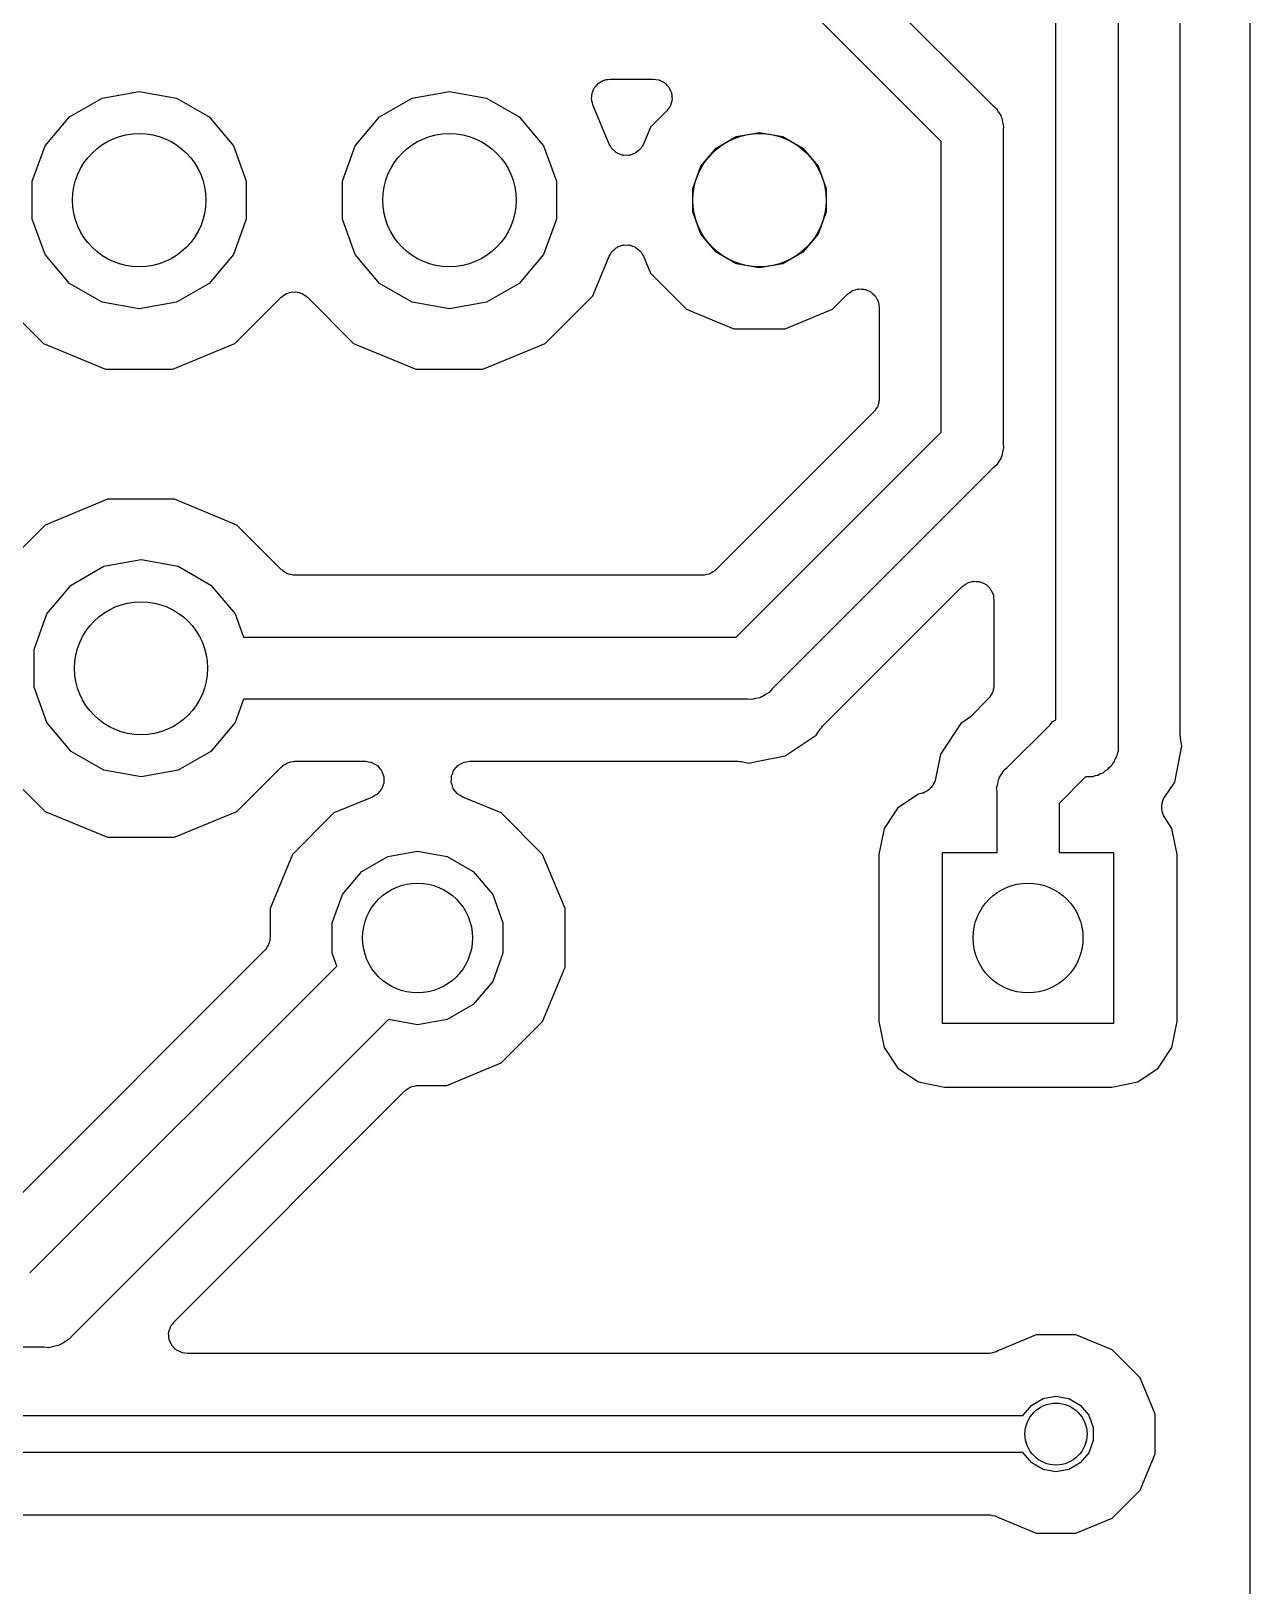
# Model space of a CAD drawing. Extents: x 24 to 196, y -189 to -31.
# Drawn here: x 185.66 to 195.64, y -57.68 to -44.95 of the extents above; entities that cross this region are included whole.
import ezdxf

# ---------------------------------------------------------------- set-up
doc = ezdxf.new("R2010")
doc.units = 0
doc.header["$MEASUREMENT"] = 0
doc.layers.add('BLACK', color=7, linetype='CONTINUOUS')

msp = doc.modelspace()

# ---------------------------------------------------------------- linework, layer by layer
at = {"layer": 'BLACK', "linetype": 'CONTINUOUS'}
for p, q in [((195.644, -35.0235), (195.643, -150.796)), ((194.056, -50.5865), (194.056, -43.9344)), ((194.564, -43.8403), (194.564, -50.8448)), ((195.072, -50.7099), (195.072, -43.9193)), ((192.389, -44.4052), (193.542, -45.558)), ((193.116, -45.8506), (192.097, -44.831)), ((190.352, -45.3482), (190.362, -45.3464)), ((190.362, -45.3464), (190.371, -45.3426)), ((190.371, -45.3426), (190.388, -45.3419)), ((190.388, -45.3419), (190.404, -45.339)), ((190.404, -45.339), (190.76, -45.339)), ((190.76, -45.339), (190.78, -45.3425)), ((190.78, -45.3425), (190.8, -45.3442)), ((190.8, -45.3442), (190.806, -45.347)), ((186.244, -45.4938), (186.548, -45.4402)), ((186.548, -45.4402), (186.852, -45.4938)), ((188.784, -45.4938), (189.088, -45.4402)), ((189.088, -45.4402), (189.392, -45.4938)), ((190.254, -45.4649), (190.257, -45.4555)), ((190.254, -45.4816), (190.254, -45.4649)), ((190.257, -45.4555), (190.259, -45.4456)), ((190.259, -45.4456), (190.266, -45.4308)), ((190.266, -45.4308), (190.272, -45.4152)), ((190.272, -45.4152), (190.278, -45.4075)), ((190.278, -45.4075), (190.283, -45.3986)), ((190.283, -45.3986), (190.295, -45.3874)), ((190.295, -45.3874), (190.306, -45.3747)), ((190.306, -45.3747), (190.315, -45.3696)), ((190.315, -45.3696), (190.322, -45.3629)), ((190.322, -45.3629), (190.337, -45.3565)), ((190.337, -45.3565), (190.352, -45.3482)), ((190.806, -45.347), (190.812, -45.3482)), ((190.812, -45.3482), (190.83, -45.3581)), ((190.83, -45.3581), (190.848, -45.3666)), ((190.848, -45.3666), (190.853, -45.3713)), ((190.853, -45.3713), (190.858, -45.3747)), ((190.858, -45.3747), (190.871, -45.3899)), ((190.871, -45.3899), (190.885, -45.404)), ((190.885, -45.404), (190.888, -45.4101)), ((190.888, -45.4101), (190.892, -45.4152)), ((190.892, -45.4152), (190.899, -45.4339)), ((190.899, -45.4339), (190.908, -45.452)), ((190.908, -45.452), (190.908, -45.4586)), ((190.908, -45.4586), (190.91, -45.4649)), ((190.91, -45.4649), (190.91, -45.4849)), ((185.976, -45.6484), (186.244, -45.4938)), ((186.852, -45.4938), (187.12, -45.6484)), ((188.516, -45.6484), (188.784, -45.4938)), ((189.392, -45.4938), (189.66, -45.6484)), ((190.252, -45.498), (190.254, -45.4816)), ((190.254, -45.5078), (190.252, -45.498)), ((190.254, -45.5179), (190.254, -45.5078)), ((190.26, -45.5335), (190.254, -45.5179)), ((190.263, -45.5497), (190.26, -45.5335)), ((190.396, -45.8702), (190.263, -45.5497)), ((190.868, -45.5992), (190.734, -45.7329)), ((190.88, -45.5829), (190.868, -45.5992)), ((190.892, -45.5676), (190.88, -45.5829)), ((190.895, -45.5613), (190.892, -45.5676)), ((190.898, -45.5558), (190.895, -45.5613)), ((190.904, -45.5366), (190.898, -45.5558)), ((190.91, -45.5179), (190.904, -45.5366)), ((190.91, -45.4849), (190.912, -45.5047)), ((190.912, -45.5047), (190.91, -45.5112)), ((190.91, -45.5112), (190.91, -45.5179)), ((193.542, -45.558), (193.568, -45.5796)), ((193.568, -45.5796), (193.585, -45.6088)), ((185.777, -45.8851), (185.976, -45.6484)), ((187.12, -45.6484), (187.319, -45.8851)), ((188.317, -45.8851), (188.516, -45.6484)), ((189.66, -45.6484), (189.859, -45.8851)), ((193.585, -45.6088), (193.604, -45.6364)), ((193.604, -45.6364), (193.607, -45.6474)), ((193.607, -45.6474), (193.613, -45.6572)), ((193.613, -45.6572), (193.618, -45.6904)), ((193.618, -45.6904), (193.627, -45.7229)), ((193.627, -45.7229), (193.624, -45.7565)), ((190.734, -45.7329), (190.678, -45.8702)), ((191.272, -45.9052), (191.438, -45.8089)), ((191.438, -45.8089), (191.628, -45.7755)), ((191.628, -45.7755), (191.818, -45.8089)), ((191.818, -45.8089), (191.984, -45.9052)), ((193.116, -48.231), (193.116, -45.8506)), ((193.624, -45.7565), (193.624, -48.3251)), ((185.672, -46.1755), (185.777, -45.8851)), ((187.319, -45.8851), (187.424, -46.1755)), ((188.212, -46.1755), (188.317, -45.8851)), ((189.859, -45.8851), (189.964, -46.1755)), ((190.407, -45.887), (190.396, -45.8702)), ((190.416, -45.9047), (190.407, -45.887)), ((190.421, -45.9092), (190.416, -45.9047)), ((190.424, -45.9148), (190.421, -45.9092)), ((190.44, -45.927), (190.424, -45.9148)), ((190.455, -45.9404), (190.44, -45.927)), ((190.461, -45.943), (190.455, -45.9404)), ((190.466, -45.9471), (190.461, -45.943)), ((190.485, -45.9531), (190.466, -45.9471)), ((190.504, -45.9607), (190.485, -45.9531)), ((190.51, -45.961), (190.504, -45.9607)), ((190.517, -45.963), (190.51, -45.961)), ((190.537, -45.9621), (190.517, -45.963)), ((190.557, -45.963), (190.537, -45.9621)), ((190.563, -45.961), (190.557, -45.963)), ((190.57, -45.9607), (190.563, -45.961)), ((190.588, -45.953), (190.57, -45.9607)), ((190.607, -45.9471), (190.588, -45.953)), ((190.612, -45.943), (190.607, -45.9471)), ((190.619, -45.9404), (190.612, -45.943)), ((190.633, -45.927), (190.619, -45.9404)), ((190.649, -45.9148), (190.633, -45.927)), ((190.653, -45.9092), (190.649, -45.9148)), ((190.658, -45.9047), (190.653, -45.9092)), ((190.667, -45.887), (190.658, -45.9047)), ((190.678, -45.8702), (190.667, -45.887)), ((191.148, -46.0527), (191.272, -45.9052)), ((191.984, -45.9052), (192.108, -46.0527)), ((191.082, -46.2337), (191.148, -46.0527)), ((192.108, -46.0527), (192.174, -46.2337)), ((185.672, -46.4845), (185.672, -46.1755)), ((187.424, -46.1755), (187.424, -46.4845)), ((188.212, -46.4845), (188.212, -46.1755)), ((189.964, -46.1755), (189.964, -46.4845)), ((191.082, -46.4263), (191.082, -46.2337)), ((192.174, -46.2337), (192.174, -46.4263)), ((185.777, -46.7749), (185.672, -46.4845)), ((187.424, -46.4845), (187.319, -46.7749)), ((188.317, -46.7749), (188.212, -46.4845)), ((189.964, -46.4845), (189.859, -46.7749)), ((191.148, -46.6073), (191.082, -46.4263)), ((192.174, -46.4263), (192.108, -46.6073)), ((191.272, -46.7548), (191.148, -46.6073)), ((192.108, -46.6073), (191.984, -46.7548)), ((190.421, -46.7508), (190.424, -46.7452)), ((190.424, -46.7452), (190.44, -46.733)), ((190.44, -46.733), (190.455, -46.7196)), ((190.455, -46.7196), (190.461, -46.717)), ((190.461, -46.717), (190.466, -46.7129)), ((190.466, -46.7129), (190.485, -46.7069)), ((190.485, -46.7069), (190.504, -46.6993)), ((190.504, -46.6993), (190.51, -46.699)), ((190.51, -46.699), (190.517, -46.697)), ((190.517, -46.697), (190.537, -46.6979)), ((190.537, -46.6979), (190.557, -46.697)), ((190.557, -46.697), (190.563, -46.699)), ((190.563, -46.699), (190.57, -46.6993)), ((190.57, -46.6993), (190.588, -46.7069)), ((190.588, -46.7069), (190.607, -46.7129)), ((190.607, -46.7129), (190.612, -46.717)), ((190.612, -46.717), (190.619, -46.7196)), ((190.619, -46.7196), (190.633, -46.733)), ((190.633, -46.733), (190.649, -46.7452)), ((190.649, -46.7452), (190.653, -46.7508)), ((185.976, -47.0116), (185.777, -46.7749)), ((187.319, -46.7749), (187.12, -47.0116)), ((188.516, -47.0116), (188.317, -46.7749)), ((189.859, -46.7749), (189.66, -47.0116)), ((190.262, -47.1141), (190.396, -46.7898)), ((190.396, -46.7898), (190.407, -46.773)), ((190.407, -46.773), (190.416, -46.7553)), ((190.416, -46.7553), (190.421, -46.7508)), ((190.653, -46.7508), (190.658, -46.7553)), ((190.658, -46.7553), (190.667, -46.773)), ((190.667, -46.773), (190.678, -46.7898)), ((190.678, -46.7898), (190.734, -46.9271)), ((191.438, -46.8511), (191.272, -46.7548)), ((191.628, -46.8845), (191.438, -46.8511)), ((191.818, -46.8511), (191.628, -46.8845)), ((191.984, -46.7548), (191.818, -46.8511)), ((190.734, -46.9271), (191.031, -47.2236)), ((185.374, -47.1141), (185.764, -47.5036)), ((186.244, -47.1662), (185.976, -47.0116)), ((187.12, -47.0116), (186.852, -47.1662)), ((187.332, -47.5036), (187.71, -47.1255)), ((187.71, -47.1255), (187.721, -47.1178)), ((187.721, -47.1178), (187.731, -47.1084)), ((187.731, -47.1084), (187.743, -47.1027)), ((187.743, -47.1027), (187.754, -47.0951)), ((187.754, -47.0951), (187.766, -47.0917)), ((187.766, -47.0917), (187.779, -47.086)), ((187.779, -47.086), (187.792, -47.0849)), ((187.792, -47.0849), (187.805, -47.0814)), ((187.805, -47.0814), (187.818, -47.0826)), ((187.818, -47.0826), (187.831, -47.0814)), ((187.831, -47.0814), (187.844, -47.0849)), ((187.844, -47.0849), (187.857, -47.086)), ((187.857, -47.086), (187.87, -47.0917)), ((187.87, -47.0917), (187.882, -47.0951)), ((187.882, -47.0951), (187.893, -47.1027)), ((187.893, -47.1027), (187.905, -47.1084)), ((187.905, -47.1084), (187.915, -47.1178)), ((187.915, -47.1178), (187.926, -47.1255)), ((187.926, -47.1255), (188.304, -47.5036)), ((188.784, -47.1662), (188.516, -47.0116)), ((189.66, -47.0116), (189.392, -47.1662)), ((189.872, -47.5036), (190.262, -47.1141)), ((192.225, -47.2236), (192.348, -47.1007)), ((192.348, -47.1007), (192.364, -47.0893)), ((192.364, -47.0893), (192.38, -47.0765)), ((192.38, -47.0765), (192.386, -47.0742)), ((192.386, -47.0742), (192.391, -47.0703)), ((192.391, -47.0703), (192.411, -47.0652)), ((192.411, -47.0652), (192.429, -47.0584)), ((192.429, -47.0584), (192.436, -47.0584)), ((192.436, -47.0584), (192.443, -47.0566)), ((192.443, -47.0566), (192.462, -47.0584)), ((192.462, -47.0584), (192.482, -47.0584)), ((192.482, -47.0584), (192.489, -47.0607)), ((192.489, -47.0607), (192.495, -47.0612)), ((192.495, -47.0612), (192.513, -47.0697)), ((192.513, -47.0697), (192.532, -47.0765)), ((192.532, -47.0765), (192.537, -47.0808)), ((192.537, -47.0808), (192.543, -47.0836)), ((192.543, -47.0836), (192.557, -47.0977)), ((192.557, -47.0977), (192.573, -47.1105)), ((192.573, -47.1105), (192.576, -47.1163)), ((192.576, -47.1163), (192.581, -47.121)), ((192.581, -47.121), (192.589, -47.1391)), ((186.548, -47.2198), (186.244, -47.1662)), ((186.852, -47.1662), (186.548, -47.2198)), ((189.088, -47.2198), (188.784, -47.1662)), ((189.392, -47.1662), (189.088, -47.2198)), ((191.031, -47.2236), (191.418, -47.3841)), ((191.838, -47.3841), (192.225, -47.2236)), ((192.589, -47.1391), (192.599, -47.1563)), ((192.599, -47.1563), (192.6, -47.1629)), ((192.6, -47.1629), (192.603, -47.169)), ((192.603, -47.169), (192.605, -47.1888)), ((192.605, -47.1888), (192.608, -47.2084)), ((192.608, -47.2084), (192.608, -47.9574)), ((191.418, -47.3841), (191.838, -47.3841)), ((185.764, -47.5036), (186.273, -47.7143)), ((186.823, -47.7143), (187.332, -47.5036)), ((188.304, -47.5036), (188.813, -47.7143)), ((189.363, -47.7143), (189.872, -47.5036)), ((186.273, -47.7143), (186.823, -47.7143)), ((188.813, -47.7143), (189.363, -47.7143)), ((192.596, -48.0154), (192.594, -48.0219)), ((192.599, -48.0096), (192.596, -48.0154)), ((192.602, -47.99), (192.599, -48.0096)), ((192.608, -47.9707), (192.602, -47.99)), ((192.608, -47.9574), (192.607, -47.964)), ((192.607, -47.964), (192.608, -47.9707)), ((192.564, -48.0652), (191.27, -49.3584)), ((192.567, -48.0597), (192.564, -48.0652)), ((192.573, -48.0554), (192.567, -48.0597)), ((192.583, -48.0382), (192.573, -48.0554)), ((192.594, -48.0219), (192.583, -48.0382)), ((191.436, -49.911), (193.116, -48.231)), ((193.618, -48.3912), (193.613, -48.4244)), ((193.627, -48.3587), (193.618, -48.3912)), ((193.624, -48.3251), (193.627, -48.3587)), ((193.542, -48.5236), (191.729, -50.3368)), ((193.568, -48.502), (193.542, -48.5236)), ((193.585, -48.4728), (193.568, -48.502)), ((193.604, -48.4452), (193.585, -48.4728)), ((193.607, -48.4342), (193.604, -48.4452)), ((193.613, -48.4244), (193.607, -48.4342)), ((186.288, -48.7807), (185.779, -48.9914)), ((186.838, -48.7807), (186.288, -48.7807)), ((187.347, -48.9914), (186.838, -48.7807)), ((185.779, -48.9914), (185.401, -49.3695)), ((187.714, -49.3584), (187.347, -48.9914)), ((186.259, -49.3288), (186.563, -49.2752)), ((186.563, -49.2752), (186.867, -49.3288)), ((185.991, -49.4834), (186.259, -49.3288)), ((186.867, -49.3288), (187.135, -49.4834)), ((187.72, -49.3622), (187.714, -49.3584)), ((187.724, -49.3673), (187.72, -49.3622)), ((187.741, -49.3773), (187.724, -49.3673)), ((187.757, -49.3887), (187.741, -49.3773)), ((187.764, -49.3905), (187.757, -49.3887)), ((187.77, -49.3938), (187.764, -49.3905)), ((187.789, -49.3973), (187.77, -49.3938)), ((187.809, -49.4024), (187.789, -49.3973)), ((187.815, -49.4018), (187.809, -49.4024)), ((187.822, -49.403), (187.815, -49.4018)), ((191.163, -49.403), (187.822, -49.403)), ((191.169, -49.4018), (191.163, -49.403)), ((191.176, -49.4024), (191.169, -49.4018)), ((191.195, -49.3973), (191.176, -49.4024)), ((191.215, -49.3938), (191.195, -49.3973)), ((191.221, -49.3905), (191.215, -49.3938)), ((191.227, -49.3887), (191.221, -49.3905)), ((191.243, -49.3773), (191.227, -49.3887)), ((191.261, -49.3673), (191.243, -49.3773)), ((191.265, -49.3622), (191.261, -49.3673)), ((191.27, -49.3584), (191.265, -49.3622)), ((185.792, -49.7201), (185.991, -49.4834)), ((187.135, -49.4834), (187.334, -49.7201)), ((192.144, -50.6401), (193.288, -49.4962)), ((193.288, -49.4962), (193.304, -49.4848)), ((193.304, -49.4848), (193.319, -49.472)), ((193.319, -49.472), (193.326, -49.4697)), ((193.326, -49.4697), (193.331, -49.4658)), ((193.331, -49.4658), (193.35, -49.4607)), ((193.35, -49.4607), (193.369, -49.4539)), ((193.369, -49.4539), (193.376, -49.4539)), ((193.376, -49.4539), (193.382, -49.4521)), ((193.382, -49.4521), (193.402, -49.4539)), ((193.402, -49.4539), (193.422, -49.4539)), ((193.422, -49.4539), (193.428, -49.4562)), ((193.428, -49.4562), (193.435, -49.4567)), ((193.435, -49.4567), (193.453, -49.4652)), ((193.453, -49.4652), (193.472, -49.472)), ((193.472, -49.472), (193.477, -49.4763)), ((193.477, -49.4763), (193.483, -49.4791)), ((193.483, -49.4791), (193.497, -49.4932)), ((193.497, -49.4932), (193.512, -49.506)), ((193.512, -49.506), (193.516, -49.5118)), ((193.516, -49.5118), (193.52, -49.5165)), ((193.52, -49.5165), (193.529, -49.5346)), ((193.529, -49.5346), (193.539, -49.5518)), ((193.539, -49.5518), (193.54, -49.5584)), ((193.54, -49.5584), (193.543, -49.5645)), ((193.543, -49.5645), (193.545, -49.5843)), ((193.545, -49.5843), (193.548, -49.604)), ((193.548, -49.604), (193.548, -50.3054)), ((185.687, -50.0105), (185.792, -49.7201)), ((187.334, -49.7201), (187.403, -49.911)), ((187.403, -49.911), (191.436, -49.911)), ((185.687, -50.3195), (185.687, -50.0105)), ((193.548, -50.3054), (193.547, -50.312)), ((193.547, -50.312), (193.547, -50.3187)), ((185.792, -50.6099), (185.687, -50.3195)), ((187.403, -50.419), (187.334, -50.6099)), ((191.53, -50.419), (187.403, -50.419)), ((191.564, -50.4219), (191.53, -50.419)), ((191.596, -50.4132), (191.564, -50.4219)), ((191.63, -50.4074), (191.596, -50.4132)), ((191.639, -50.4017), (191.63, -50.4074)), ((191.65, -50.3988), (191.639, -50.4017)), ((191.678, -50.3794), (191.65, -50.3988)), ((191.707, -50.3626), (191.678, -50.3794)), ((191.729, -50.3368), (191.707, -50.3626)), ((193.503, -50.4132), (193.352, -50.5643)), ((193.507, -50.4077), (193.503, -50.4132)), ((193.512, -50.4034), (193.507, -50.4077)), ((193.522, -50.3862), (193.512, -50.4034)), ((193.534, -50.3699), (193.522, -50.3862)), ((193.535, -50.3634), (193.534, -50.3699)), ((193.539, -50.3576), (193.535, -50.3634)), ((193.542, -50.338), (193.539, -50.3576)), ((193.547, -50.3187), (193.542, -50.338)), ((193.352, -50.5643), (193.34, -50.5729)), ((185.991, -50.8466), (185.792, -50.6099)), ((187.334, -50.6099), (187.135, -50.8466)), ((192.091, -50.7144), (192.125, -50.6632)), ((192.125, -50.6632), (192.135, -50.6524)), ((192.135, -50.6524), (192.144, -50.6401)), ((193.278, -50.6174), (193.11, -50.8695)), ((193.329, -50.5833), (193.278, -50.6174)), ((193.34, -50.5729), (193.329, -50.5833)), ((193.656, -50.9793), (194.007, -50.6282)), ((194.007, -50.6282), (194.028, -50.6024)), ((194.028, -50.6024), (194.056, -50.5865)), ((191.839, -50.8828), (192.091, -50.7144)), ((195.028, -51.0973), (195.087, -50.8)), ((195.075, -50.7247), (195.072, -50.7099)), ((195.075, -50.7397), (195.075, -50.7247)), ((195.087, -50.8), (195.075, -50.7397)), ((186.259, -51.0012), (185.991, -50.8466)), ((187.135, -50.8466), (186.867, -51.0012)), ((187.741, -50.9527), (187.757, -50.9413)), ((187.757, -50.9413), (187.764, -50.9395)), ((187.764, -50.9395), (187.77, -50.9362)), ((187.77, -50.9362), (187.789, -50.9327)), ((187.789, -50.9327), (187.809, -50.9276)), ((187.809, -50.9276), (187.815, -50.9282)), ((187.815, -50.9282), (187.822, -50.927)), ((187.822, -50.927), (188.4, -50.927)), ((188.4, -50.927), (188.423, -50.931)), ((188.423, -50.931), (188.446, -50.9341)), ((188.446, -50.9341), (188.449, -50.9356)), ((188.449, -50.9356), (188.452, -50.9362)), ((188.452, -50.9362), (188.472, -50.9478)), ((188.472, -50.9478), (188.493, -50.9585)), ((189.162, -50.9585), (189.183, -50.9478)), ((189.183, -50.9478), (189.203, -50.9362)), ((189.203, -50.9362), (189.206, -50.9356)), ((189.206, -50.9356), (189.209, -50.9341)), ((189.209, -50.9341), (189.232, -50.931)), ((189.232, -50.931), (189.255, -50.927)), ((189.255, -50.927), (191.451, -50.927)), ((191.451, -50.927), (191.466, -50.9296)), ((191.466, -50.9296), (191.481, -50.9299)), ((191.481, -50.9299), (191.541, -50.9419)), ((191.541, -50.9419), (191.602, -50.9299)), ((191.602, -50.9299), (191.839, -50.8828)), ((191.602, -50.9299), (191.602, -50.9299)), ((193.11, -50.8695), (193.072, -51.0561)), ((194.519, -50.9462), (194.508, -50.9658)), ((194.533, -50.929), (194.519, -50.9462)), ((194.541, -50.9078), (194.533, -50.929)), ((194.552, -50.8882), (194.541, -50.9078)), ((194.556, -50.866), (194.552, -50.8882)), ((194.564, -50.8448), (194.556, -50.866)), ((185.401, -50.9605), (185.779, -51.3386)), ((186.563, -51.0548), (186.259, -51.0012)), ((186.867, -51.0012), (186.563, -51.0548)), ((187.347, -51.3386), (187.714, -50.9716)), ((187.714, -50.9716), (187.72, -50.9678)), ((187.72, -50.9678), (187.724, -50.9627)), ((187.724, -50.9627), (187.741, -50.9527)), ((188.493, -50.9585), (188.495, -50.961)), ((188.495, -50.961), (188.498, -50.9627)), ((188.498, -50.9627), (188.513, -50.9804)), ((188.513, -50.9804), (188.528, -50.9975)), ((188.528, -50.9975), (188.53, -51.0006)), ((188.53, -51.0006), (188.532, -51.0032)), ((188.532, -51.0032), (188.54, -51.025)), ((188.54, -51.025), (188.549, -51.0464)), ((188.549, -51.0464), (188.549, -51.0498)), ((188.549, -51.0498), (188.55, -51.0529)), ((188.55, -51.0529), (188.55, -51.0761)), ((188.55, -51.0761), (188.551, -51.0993)), ((189.104, -51.0993), (189.105, -51.0761)), ((189.105, -51.0529), (189.106, -51.0498)), ((189.105, -51.0761), (189.105, -51.0529)), ((189.106, -51.0464), (189.115, -51.025)), ((189.106, -51.0498), (189.106, -51.0464)), ((189.115, -51.025), (189.123, -51.0032)), ((189.123, -51.0032), (189.125, -51.0006)), ((189.125, -51.0006), (189.126, -50.9975)), ((189.126, -50.9975), (189.142, -50.9804)), ((189.142, -50.9804), (189.157, -50.9627)), ((189.157, -50.9627), (189.16, -50.961)), ((189.16, -50.961), (189.162, -50.9585)), ((193.069, -51.0725), (193.066, -51.0818)), ((193.072, -51.0561), (193.069, -51.0725)), ((193.579, -51.1118), (193.585, -51.0786)), ((193.585, -51.0786), (193.591, -51.0688)), ((193.591, -51.0688), (193.594, -51.0578)), ((193.594, -51.0578), (193.613, -51.0302)), ((193.613, -51.0302), (193.63, -51.001)), ((193.63, -51.001), (193.656, -50.9793)), ((194.299, -51.054), (194.081, -51.272)), ((194.355, -51.054), (194.299, -51.054)), ((194.376, -51.0463), (194.355, -51.054)), ((194.398, -51.0424), (194.376, -51.0463)), ((194.418, -51.0311), (194.398, -51.0424)), ((194.439, -51.0234), (194.418, -51.0311)), ((194.456, -51.0089), (194.439, -51.0234)), ((194.476, -50.9976), (194.456, -51.0089)), ((194.49, -50.9803), (194.476, -50.9976)), ((194.508, -50.9658), (194.49, -50.9803)), ((188.498, -51.1961), (188.478, -51.2077)), ((188.5, -51.1936), (188.498, -51.1961)), ((188.503, -51.1918), (188.5, -51.1936)), ((188.517, -51.1734), (188.503, -51.1918)), ((188.532, -51.1556), (188.517, -51.1734)), ((188.533, -51.1524), (188.532, -51.1556)), ((188.535, -51.1498), (188.533, -51.1524)), ((188.542, -51.1277), (188.535, -51.1498)), ((188.55, -51.1059), (188.542, -51.1277)), ((188.551, -51.0993), (188.55, -51.1025)), ((188.55, -51.1025), (188.55, -51.1059)), ((189.105, -51.1025), (189.104, -51.0993)), ((189.105, -51.1059), (189.105, -51.1025)), ((189.113, -51.1277), (189.105, -51.1059)), ((189.12, -51.1498), (189.113, -51.1277)), ((189.122, -51.1524), (189.12, -51.1498)), ((189.123, -51.1556), (189.122, -51.1524)), ((189.138, -51.1734), (189.123, -51.1556)), ((189.152, -51.1918), (189.138, -51.1734)), ((189.155, -51.1936), (189.152, -51.1918)), ((189.157, -51.1961), (189.155, -51.1936)), ((189.177, -51.2077), (189.157, -51.1961)), ((192.929, -51.1963), (192.761, -51.3086)), ((192.949, -51.1922), (192.929, -51.1963)), ((192.959, -51.1886), (192.949, -51.1922)), ((192.969, -51.1871), (192.959, -51.1886)), ((192.983, -51.1791), (192.969, -51.1871)), ((192.999, -51.1731), (192.983, -51.1791)), ((193.006, -51.1664), (192.999, -51.1731)), ((193.015, -51.1616), (193.006, -51.1664)), ((193.026, -51.1491), (193.015, -51.1616)), ((193.039, -51.1382), (193.026, -51.1491)), ((193.043, -51.1294), (193.039, -51.1382)), ((193.05, -51.1218), (193.043, -51.1294)), ((193.056, -51.1063), (193.05, -51.1218)), ((193.064, -51.0918), (193.056, -51.1063)), ((193.066, -51.0818), (193.064, -51.0918)), ((193.57, -51.1443), (193.579, -51.1118)), ((193.573, -51.1779), (193.57, -51.1443)), ((193.573, -51.6748), (193.573, -51.1779)), ((194.947, -51.2186), (195.028, -51.0973)), ((188.458, -51.2202), (188.143, -51.3507)), ((188.478, -51.2077), (188.458, -51.2202)), ((189.197, -51.2202), (189.177, -51.2077)), ((189.512, -51.3507), (189.197, -51.2202)), ((192.761, -51.3086), (192.649, -51.4766)), ((194.081, -51.272), (194.081, -51.6748)), ((194.922, -51.2867), (194.925, -51.2771)), ((194.923, -51.3033), (194.922, -51.2867)), ((194.922, -51.3199), (194.923, -51.3033)), ((194.925, -51.3295), (194.922, -51.3199)), ((194.925, -51.2671), (194.932, -51.2519)), ((194.925, -51.2771), (194.925, -51.2671)), ((194.925, -51.3395), (194.925, -51.3295)), ((194.932, -51.2519), (194.937, -51.2359)), ((194.937, -51.2359), (194.943, -51.2278)), ((194.943, -51.2278), (194.947, -51.2186)), ((185.779, -51.3386), (186.288, -51.5493)), ((186.838, -51.5493), (187.347, -51.3386)), ((188.143, -51.3507), (187.803, -51.6905)), ((189.851, -51.6905), (189.512, -51.3507)), ((194.932, -51.3548), (194.925, -51.3395)), ((194.937, -51.3707), (194.932, -51.3548)), ((194.943, -51.3788), (194.937, -51.3707)), ((194.947, -51.388), (194.943, -51.3788)), ((195.006, -51.4766), (194.947, -51.388)), ((186.288, -51.5493), (186.838, -51.5493)), ((192.649, -51.4766), (192.606, -51.6898)), ((195.048, -51.6898), (195.006, -51.4766)), ((187.803, -51.6905), (187.619, -52.1345)), ((188.371, -51.8303), (188.584, -51.7069)), ((188.584, -51.7069), (188.827, -51.664)), ((188.827, -51.664), (189.071, -51.7069)), ((189.071, -51.7069), (189.284, -51.8303)), ((190.035, -52.1345), (189.851, -51.6905)), ((192.606, -51.6898), (192.606, -53.0598)), ((193.127, -53.0748), (193.127, -51.6748)), ((193.127, -51.6748), (193.573, -51.6748)), ((194.081, -51.6748), (194.527, -51.6748)), ((194.527, -51.6748), (194.527, -53.0748)), ((195.048, -53.0598), (195.048, -51.6898)), ((188.212, -52.0194), (188.371, -51.8303)), ((189.284, -51.8303), (189.443, -52.0194)), ((188.127, -52.2514), (188.212, -52.0194)), ((189.443, -52.0194), (189.527, -52.2514)), ((187.619, -52.1345), (187.619, -52.3702)), ((190.035, -52.6151), (190.035, -52.1345)), ((188.127, -52.4982), (188.127, -52.2514)), ((189.527, -52.2514), (189.527, -52.4982)), ((187.575, -52.478), (185.487, -54.5654)), ((187.579, -52.4725), (187.575, -52.478)), ((187.584, -52.4682), (187.579, -52.4725)), ((187.594, -52.4509), (187.584, -52.4682)), ((187.605, -52.4346), (187.594, -52.4509)), ((187.607, -52.4281), (187.605, -52.4346)), ((187.61, -52.4223), (187.607, -52.4281)), ((187.614, -52.4027), (187.61, -52.4223)), ((187.619, -52.3835), (187.614, -52.4027)), ((187.619, -52.3702), (187.618, -52.3768)), ((187.618, -52.3768), (187.619, -52.3835)), ((185.653, -55.118), (188.166, -52.6049)), ((188.166, -52.6049), (188.127, -52.4982)), ((189.527, -52.4982), (189.443, -52.7302)), ((189.443, -52.7302), (189.284, -52.9193)), ((189.851, -53.0591), (190.035, -52.6151)), ((189.284, -52.9193), (189.071, -53.0427)), ((188.59, -53.0437), (186.004, -55.6289)), ((188.827, -53.0856), (188.59, -53.0437)), ((189.071, -53.0427), (188.827, -53.0856)), ((189.512, -53.3989), (189.851, -53.0591)), ((192.606, -53.0598), (192.649, -53.273)), ((194.527, -53.0748), (193.127, -53.0748)), ((195.006, -53.273), (195.048, -53.0598)), ((192.649, -53.273), (192.761, -53.441)), ((194.894, -53.441), (195.006, -53.273)), ((189.068, -53.5828), (189.512, -53.3989)), ((192.761, -53.441), (192.929, -53.5533)), ((194.726, -53.5533), (194.894, -53.441)), ((188.724, -53.6274), (188.73, -53.6236)), ((188.73, -53.6236), (188.734, -53.6185)), ((188.734, -53.6185), (188.751, -53.6085)), ((188.751, -53.6085), (188.768, -53.5971)), ((188.768, -53.5971), (188.774, -53.5953)), ((188.774, -53.5953), (188.78, -53.592)), ((188.78, -53.592), (188.799, -53.5885)), ((188.799, -53.5885), (188.819, -53.5834)), ((188.819, -53.5834), (188.825, -53.584)), ((188.825, -53.584), (188.832, -53.5828)), ((188.832, -53.5828), (189.068, -53.5828)), ((192.929, -53.5533), (193.142, -53.5957)), ((193.142, -53.5957), (194.512, -53.5957)), ((194.512, -53.5957), (194.726, -53.5533)), ((186.833, -55.5182), (188.724, -53.6274)), ((186.809, -55.5498), (186.822, -55.5345)), ((186.822, -55.5345), (186.833, -55.5182)), ((185.978, -55.6599), (185.943, -55.6801)), ((186.004, -55.6289), (185.978, -55.6599)), ((186.789, -55.6127), (186.791, -55.6062)), ((186.791, -55.6325), (186.789, -55.6127)), ((186.791, -55.5995), (186.798, -55.5808)), ((186.791, -55.6062), (186.791, -55.5995)), ((186.791, -55.6525), (186.791, -55.6325)), ((186.793, -55.6588), (186.791, -55.6525)), ((186.794, -55.6654), (186.793, -55.6588)), ((186.798, -55.5808), (186.803, -55.5616)), ((186.803, -55.5616), (186.807, -55.5561)), ((186.807, -55.5561), (186.809, -55.5498)), ((193.894, -55.626), (193.579, -55.7567)), ((194.218, -55.626), (193.894, -55.626)), ((194.516, -55.7497), (194.218, -55.626)), ((185.766, -55.7276), (162.599, -55.7276)), ((185.806, -55.7311), (185.766, -55.7276)), ((185.845, -55.7207), (185.806, -55.7311)), ((185.885, -55.7136), (185.845, -55.7207)), ((185.897, -55.7068), (185.885, -55.7136)), ((185.91, -55.7033), (185.897, -55.7068)), ((185.943, -55.6801), (185.91, -55.7033)), ((186.802, -55.6835), (186.794, -55.6654)), ((186.809, -55.7022), (186.802, -55.6835)), ((186.814, -55.7073), (186.809, -55.7022)), ((186.816, -55.7134), (186.814, -55.7073)), ((186.83, -55.7275), (186.816, -55.7134)), ((186.843, -55.7427), (186.83, -55.7275)), ((186.849, -55.7461), (186.843, -55.7427)), ((186.854, -55.7508), (186.849, -55.7461)), ((186.872, -55.7593), (186.854, -55.7508)), ((186.889, -55.7692), (186.872, -55.7593)), ((186.896, -55.7704), (186.889, -55.7692)), ((186.902, -55.7732), (186.896, -55.7704)), ((186.922, -55.7749), (186.902, -55.7732)), ((186.941, -55.7784), (186.922, -55.7749)), ((193.504, -55.7784), (186.941, -55.7784)), ((193.51, -55.7772), (193.504, -55.7784)), ((193.517, -55.7778), (193.51, -55.7772)), ((193.536, -55.7727), (193.517, -55.7778)), ((193.556, -55.7692), (193.536, -55.7727)), ((193.562, -55.7659), (193.556, -55.7692)), ((193.568, -55.7641), (193.562, -55.7659)), ((193.579, -55.7567), (193.568, -55.7641)), ((194.745, -55.9784), (194.516, -55.7497)), ((194.869, -56.2771), (194.745, -55.9784)), ((193.857, -56.2017), (193.95, -56.148)), ((193.95, -56.148), (194.056, -56.1293)), ((194.056, -56.1293), (194.162, -56.148)), ((194.162, -56.148), (194.255, -56.2017)), ((161.633, -56.2864), (193.787, -56.2864)), ((193.787, -56.2864), (193.788, -56.284)), ((193.788, -56.284), (193.857, -56.2017)), ((194.255, -56.2017), (194.324, -56.284)), ((194.324, -56.284), (194.361, -56.3851)), ((194.869, -56.6005), (194.869, -56.2771)), ((194.361, -56.3851), (194.361, -56.4925)), ((194.361, -56.4925), (194.324, -56.5936)), ((193.787, -56.5912), (161.576, -56.5912)), ((193.788, -56.5936), (193.787, -56.5912)), ((193.857, -56.6759), (193.788, -56.5936)), ((193.95, -56.7296), (193.857, -56.6759)), ((194.255, -56.6759), (194.162, -56.7296)), ((194.324, -56.5936), (194.255, -56.6759)), ((194.745, -56.8992), (194.869, -56.6005)), ((194.056, -56.7483), (193.95, -56.7296)), ((194.162, -56.7296), (194.056, -56.7483)), ((194.516, -57.1279), (194.745, -56.8992)), ((172.683, -57.0992), (193.504, -57.0992)), ((193.504, -57.0992), (193.51, -57.1004)), ((193.51, -57.1004), (193.517, -57.0998)), ((193.517, -57.0998), (193.536, -57.1049)), ((193.536, -57.1049), (193.556, -57.1084)), ((193.556, -57.1084), (193.562, -57.1117)), ((193.562, -57.1117), (193.568, -57.1135)), ((193.568, -57.1135), (193.579, -57.1209)), ((193.579, -57.1209), (193.894, -57.2516)), ((194.218, -57.2516), (194.516, -57.1279)), ((193.894, -57.2516), (194.218, -57.2516))]:
    msp.add_line(p, q, dxfattribs=at)
at = {"layer": 'BLACK'}
for centre, radius in [((186.548, -46.33), 0.5461), ((189.088, -46.33), 0.5461), ((191.628, -46.33), 0.5461), ((186.563, -50.165), 0.5448), ((188.827, -52.3748), 0.45), ((193.827, -52.3748), 0.45), ((194.056, -56.4388), 0.254)]:
    msp.add_circle(centre, radius, dxfattribs=at)

doc.saveas('drawing.dxf')
